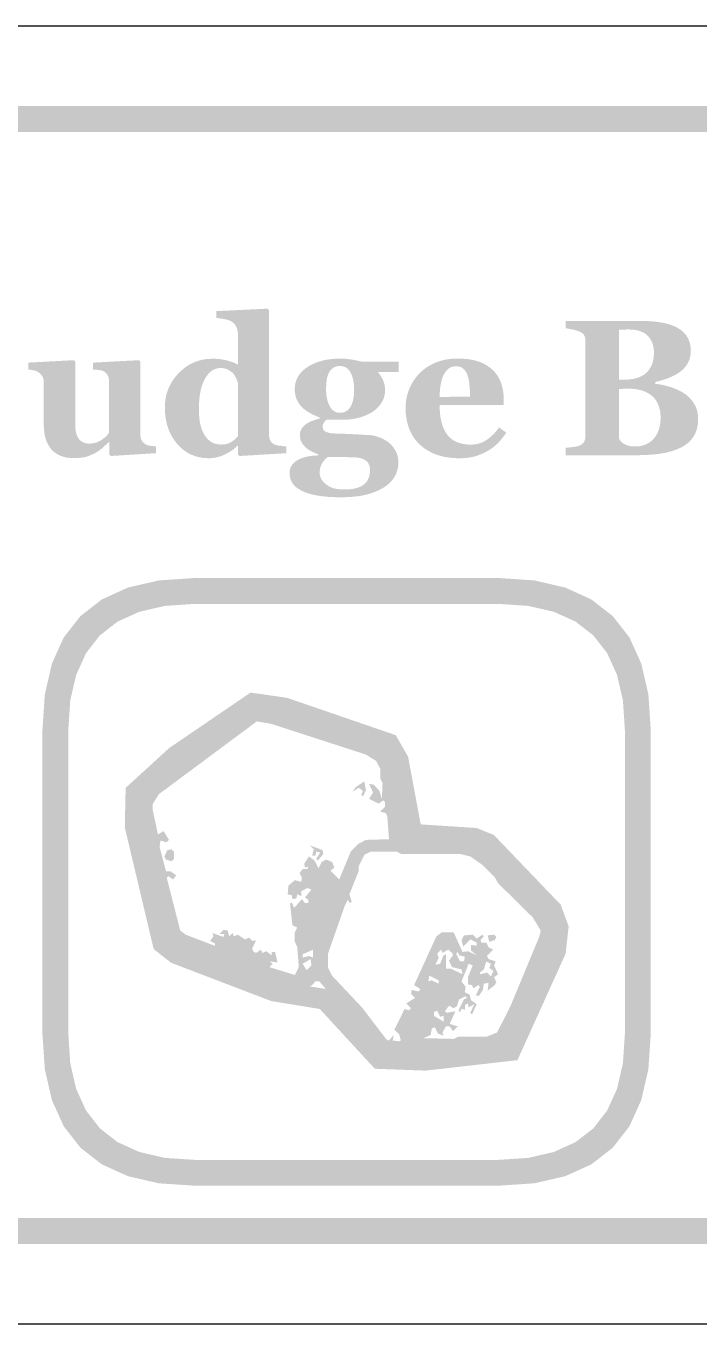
# Model space of a CAD drawing. Header units: millimetres. Extents: x 6 to 294, y 109 to 451.
# Drawn here: x 237.05 to 247.45, y 340.86 to 360.94 of the extents above; entities that cross this region are included whole.
import ezdxf

# ---------------------------------------------------------------- set-up
doc = ezdxf.new("R2010")
doc.units = ezdxf.units.MM
doc.layers.add('CUT', color=1, linetype='Continuous')
doc.layers.add('RASTER', color=7, linetype='Continuous')

msp = doc.modelspace()

# ---------------------------------------------------------------- hatches: boundary and pattern name
at = {"layer": 'RASTER'}
h = msp.add_hatch(color=7, dxfattribs=at)
h.paths.add_polyline_path([(211.2, 357.501), (211.234, 358.016), (211.337, 358.463), (211.509, 358.841), (211.75, 359.151), (212.059, 359.391), (212.438, 359.563), (212.884, 359.666), (213.4, 359.701), (270.6, 359.701), (271.116, 359.666), (271.563, 359.563), (271.941, 359.391), (272.25, 359.151), (272.491, 358.841), (272.663, 358.463), (272.766, 358.016), (272.8, 357.501), (272.8, 344.301), (272.766, 343.785), (272.662, 343.338), (272.491, 342.96), (272.25, 342.651), (271.941, 342.41), (271.563, 342.238), (271.116, 342.135), (270.6, 342.101), (213.4, 342.101), (212.884, 342.135), (212.438, 342.238), (212.059, 342.41), (211.75, 342.651), (211.509, 342.96), (211.337, 343.338), (211.234, 343.785), (211.2, 344.301)])
h.paths.add_polyline_path([(211.6, 357.501), (211.6, 344.301), (211.628, 343.879), (211.712, 343.513), (211.853, 343.204), (212.05, 342.951), (212.303, 342.754), (212.613, 342.613), (212.978, 342.529), (213.4, 342.501), (270.6, 342.501), (271.022, 342.529), (271.388, 342.613), (271.697, 342.754), (271.95, 342.951), (272.147, 343.204), (272.287, 343.513), (272.372, 343.879), (272.4, 344.301), (272.4, 357.501), (272.372, 357.923), (272.287, 358.288), (272.147, 358.598), (271.95, 358.851), (271.697, 359.048), (271.388, 359.188), (271.022, 359.273), (270.6, 359.301), (213.4, 359.301), (212.978, 359.273), (212.613, 359.188), (212.303, 359.048), (212.05, 358.851), (211.853, 358.598), (211.712, 358.288), (211.628, 357.923), (211.6, 357.501)], flags=0)
h = msp.add_hatch(color=7, dxfattribs=at)
h.paths.add_polyline_path([(241.067, 354.332), (240.345, 354.289), (240.323, 354.31), (240.323, 354.444), (240.313, 354.447), (240.294, 354.428), (240.273, 354.41), (240.252, 354.392), (240.228, 354.375), (240.203, 354.358), (240.176, 354.342), (240.148, 354.327), (240.118, 354.312), (240.088, 354.298), (240.057, 354.286), (240.026, 354.277), (239.996, 354.268), (239.965, 354.262), (239.934, 354.258), (239.903, 354.255), (239.872, 354.254), (239.799, 354.257), (239.73, 354.268), (239.664, 354.285), (239.602, 354.309), (239.542, 354.34), (239.486, 354.378), (239.433, 354.422), (239.384, 354.474), (239.339, 354.531), (239.3, 354.592), (239.267, 354.657), (239.24, 354.726), (239.219, 354.799), (239.204, 354.876), (239.195, 354.957), (239.192, 355.042), (239.195, 355.118), (239.205, 355.191), (239.222, 355.261), (239.246, 355.329), (239.276, 355.394), (239.313, 355.456), (239.356, 355.516), (239.406, 355.572), (239.462, 355.624), (239.519, 355.669), (239.58, 355.707), (239.644, 355.738), (239.71, 355.762), (239.779, 355.78), (239.851, 355.79), (239.926, 355.793), (239.956, 355.793), (239.985, 355.792), (240.014, 355.79), (240.042, 355.787), (240.07, 355.783), (240.098, 355.778), (240.125, 355.773), (240.151, 355.766), (240.177, 355.759), (240.201, 355.752), (240.224, 355.745), (240.246, 355.737), (240.267, 355.729), (240.286, 355.72), (240.303, 355.712), (240.32, 355.703), (240.32, 356.182), (240.319, 356.195), (240.318, 356.208), (240.317, 356.221), (240.314, 356.234), (240.311, 356.247), (240.307, 356.259), (240.303, 356.271), (240.298, 356.283), (240.292, 356.295), (240.286, 356.306), (240.279, 356.316), (240.272, 356.326), (240.265, 356.335), (240.257, 356.343), (240.248, 356.351), (240.239, 356.357), (240.228, 356.365), (240.215, 356.372), (240.202, 356.379), (240.188, 356.385), (240.174, 356.391), (240.158, 356.395), (240.142, 356.4), (240.126, 356.404), (240.109, 356.407), (240.092, 356.41), (240.075, 356.413), (240.057, 356.415), (240.04, 356.418), (240.023, 356.42), (240.006, 356.422), (239.989, 356.423), (239.989, 356.53), (240.78, 356.568), (240.802, 356.545), (240.802, 354.625), (240.802, 354.611), (240.803, 354.598), (240.804, 354.585), (240.806, 354.573), (240.809, 354.562), (240.812, 354.551), (240.816, 354.541), (240.82, 354.531), (240.825, 354.522), (240.831, 354.513), (240.837, 354.504), (240.844, 354.497), (240.852, 354.489), (240.86, 354.483), (240.869, 354.476), (240.879, 354.471), (240.888, 354.467), (240.897, 354.463), (240.906, 354.46), (240.917, 354.457), (240.929, 354.454), (240.942, 354.451), (240.955, 354.449), (240.969, 354.447), (240.984, 354.446), (240.998, 354.444), (241.011, 354.443), (241.023, 354.441), (241.035, 354.44), (241.047, 354.44), (241.057, 354.439), (241.067, 354.438)])
h.paths.add_polyline_path([(240.32, 354.592), (240.32, 355.42), (240.317, 355.428), (240.314, 355.437), (240.311, 355.446), (240.308, 355.455), (240.304, 355.465), (240.3, 355.475), (240.296, 355.485), (240.291, 355.495), (240.286, 355.505), (240.281, 355.515), (240.276, 355.525), (240.269, 355.535), (240.263, 355.544), (240.256, 355.554), (240.249, 355.563), (240.241, 355.572), (240.233, 355.58), (240.225, 355.587), (240.216, 355.594), (240.206, 355.601), (240.196, 355.608), (240.186, 355.614), (240.174, 355.621), (240.162, 355.626), (240.15, 355.632), (240.137, 355.637), (240.124, 355.641), (240.11, 355.644), (240.096, 355.647), (240.082, 355.648), (240.067, 355.65), (240.052, 355.65), (240.016, 355.647), (239.982, 355.64), (239.949, 355.627), (239.918, 355.609), (239.889, 355.585), (239.862, 355.557), (239.836, 355.523), (239.812, 355.484), (239.79, 355.441), (239.771, 355.393), (239.754, 355.341), (239.741, 355.285), (239.731, 355.224), (239.724, 355.159), (239.719, 355.09), (239.718, 355.017), (239.718, 354.988), (239.719, 354.959), (239.72, 354.932), (239.722, 354.904), (239.724, 354.878), (239.727, 354.853), (239.731, 354.828), (239.735, 354.804), (239.739, 354.781), (239.745, 354.758), (239.751, 354.735), (239.758, 354.714), (239.766, 354.692), (239.774, 354.672), (239.784, 354.652), (239.794, 354.632), (239.805, 354.613), (239.817, 354.595), (239.829, 354.578), (239.842, 354.563), (239.856, 354.548), (239.871, 354.534), (239.887, 354.522), (239.903, 354.51), (239.92, 354.5), (239.938, 354.491), (239.957, 354.483), (239.977, 354.477), (239.997, 354.473), (240.018, 354.469), (240.04, 354.467), (240.063, 354.466), (240.085, 354.467), (240.106, 354.468), (240.126, 354.471), (240.145, 354.475), (240.163, 354.48), (240.18, 354.486), (240.196, 354.493), (240.211, 354.501), (240.226, 354.51), (240.24, 354.519), (240.254, 354.53), (240.268, 354.541), (240.281, 354.553), (240.294, 354.565), (240.307, 354.578), (240.32, 354.592)], flags=0)
h = msp.add_hatch(color=7, dxfattribs=at)
h.paths.add_polyline_path([(247.221, 355.254), (247.244, 355.238), (247.265, 355.22), (247.286, 355.201), (247.306, 355.182), (247.324, 355.161), (247.342, 355.139), (247.358, 355.116), (247.373, 355.093), (247.387, 355.068), (247.399, 355.042), (247.409, 355.015), (247.417, 354.987), (247.423, 354.957), (247.428, 354.927), (247.431, 354.896), (247.432, 354.863), (247.431, 354.825), (247.427, 354.787), (247.422, 354.752), (247.415, 354.717), (247.406, 354.685), (247.394, 354.654), (247.381, 354.624), (247.365, 354.596), (247.347, 354.569), (247.328, 354.544), (247.307, 354.521), (247.284, 354.498), (247.259, 354.478), (247.232, 354.458), (247.204, 354.44), (247.174, 354.424), (247.14, 354.408), (247.105, 354.393), (247.069, 354.379), (247.032, 354.366), (246.993, 354.355), (246.953, 354.345), (246.912, 354.336), (246.87, 354.329), (246.826, 354.322), (246.78, 354.316), (246.732, 354.312), (246.683, 354.308), (246.631, 354.305), (246.577, 354.303), (246.522, 354.301), (246.465, 354.301), (245.385, 354.301), (245.385, 354.415), (245.397, 354.416), (245.409, 354.418), (245.423, 354.419), (245.437, 354.421), (245.451, 354.422), (245.467, 354.424), (245.483, 354.426), (245.5, 354.428), (245.516, 354.43), (245.531, 354.433), (245.545, 354.435), (245.558, 354.438), (245.57, 354.44), (245.58, 354.443), (245.589, 354.446), (245.596, 354.449), (245.609, 354.454), (245.621, 354.461), (245.632, 354.467), (245.642, 354.474), (245.65, 354.482), (245.658, 354.49), (245.665, 354.498), (245.67, 354.507), (245.675, 354.516), (245.679, 354.526), (245.682, 354.537), (245.685, 354.548), (245.687, 354.56), (245.689, 354.572), (245.69, 354.586), (245.69, 354.6), (245.69, 356.064), (245.69, 356.077), (245.689, 356.09), (245.688, 356.102), (245.686, 356.113), (245.684, 356.124), (245.681, 356.134), (245.678, 356.143), (245.674, 356.152), (245.669, 356.161), (245.663, 356.169), (245.655, 356.177), (245.646, 356.185), (245.636, 356.193), (245.624, 356.2), (245.611, 356.207), (245.596, 356.214), (245.585, 356.219), (245.573, 356.223), (245.56, 356.227), (245.547, 356.231), (245.534, 356.235), (245.52, 356.239), (245.506, 356.242), (245.491, 356.245), (245.476, 356.248), (245.462, 356.251), (245.448, 356.254), (245.434, 356.257), (245.421, 356.259), (245.409, 356.261), (245.397, 356.263), (245.385, 356.265), (245.385, 356.379), (246.515, 356.379), (246.618, 356.378), (246.713, 356.372), (246.801, 356.363), (246.882, 356.35), (246.955, 356.334), (247.021, 356.313), (247.079, 356.29), (247.13, 356.262), (247.174, 356.231), (247.213, 356.197), (247.245, 356.159), (247.272, 356.117), (247.292, 356.072), (247.307, 356.024), (247.316, 355.972), (247.319, 355.917), (247.318, 355.891), (247.316, 355.865), (247.313, 355.841), (247.308, 355.817), (247.302, 355.795), (247.295, 355.773), (247.286, 355.752), (247.276, 355.731), (247.265, 355.712), (247.253, 355.693), (247.239, 355.674), (247.225, 355.657), (247.209, 355.64), (247.192, 355.623), (247.174, 355.608), (247.155, 355.593), (247.136, 355.579), (247.117, 355.567), (247.097, 355.554), (247.076, 355.542), (247.054, 355.531), (247.031, 355.52), (247.008, 355.509), (246.983, 355.499), (246.958, 355.489), (246.933, 355.48), (246.907, 355.471), (246.88, 355.463), (246.853, 355.455), (246.826, 355.447), (246.798, 355.44), (246.77, 355.433), (246.77, 355.405), (246.798, 355.402), (246.827, 355.398), (246.856, 355.393), (246.886, 355.387), (246.916, 355.38), (246.946, 355.372), (246.976, 355.364), (247.007, 355.355), (247.037, 355.345), (247.066, 355.334), (247.095, 355.322), (247.122, 355.31), (247.148, 355.297), (247.173, 355.284), (247.197, 355.269), (247.221, 355.254)])
h.paths.add_polyline_path([(246.749, 355.88), (246.748, 355.922), (246.743, 355.962), (246.735, 355.999), (246.725, 356.034), (246.711, 356.066), (246.694, 356.096), (246.674, 356.124), (246.652, 356.149), (246.626, 356.172), (246.597, 356.192), (246.565, 356.208), (246.53, 356.222), (246.492, 356.233), (246.451, 356.24), (246.407, 356.245), (246.359, 356.246), (246.352, 356.246), (246.344, 356.246), (246.336, 356.246), (246.327, 356.246), (246.318, 356.245), (246.308, 356.245), (246.298, 356.244), (246.287, 356.244), (246.276, 356.243), (246.265, 356.243), (246.255, 356.242), (246.245, 356.242), (246.236, 356.241), (246.227, 356.241), (246.218, 356.241), (246.21, 356.24), (246.21, 355.47), (246.286, 355.47), (246.344, 355.471), (246.397, 355.477), (246.447, 355.485), (246.492, 355.497), (246.534, 355.513), (246.572, 355.532), (246.606, 355.554), (246.636, 355.58), (246.663, 355.609), (246.686, 355.641), (246.705, 355.674), (246.721, 355.711), (246.733, 355.749), (246.742, 355.79), (246.747, 355.834), (246.749, 355.88)], flags=0)
h.paths.add_polyline_path([(246.852, 354.882), (246.85, 354.935), (246.844, 354.984), (246.833, 355.031), (246.819, 355.074), (246.801, 355.114), (246.779, 355.151), (246.753, 355.184), (246.723, 355.215), (246.689, 355.242), (246.651, 355.265), (246.61, 355.285), (246.566, 355.302), (246.517, 355.314), (246.466, 355.323), (246.411, 355.329), (246.352, 355.331), (246.345, 355.331), (246.337, 355.33), (246.329, 355.33), (246.32, 355.33), (246.31, 355.33), (246.3, 355.329), (246.289, 355.329), (246.278, 355.328), (246.267, 355.328), (246.257, 355.327), (246.247, 355.327), (246.238, 355.326), (246.23, 355.326), (246.222, 355.325), (246.216, 355.325), (246.21, 355.325), (246.21, 354.564), (246.214, 354.551), (246.22, 354.538), (246.228, 354.526), (246.237, 354.514), (246.248, 354.503), (246.261, 354.493), (246.276, 354.483), (246.292, 354.473), (246.31, 354.464), (246.328, 354.457), (246.348, 354.45), (246.368, 354.445), (246.389, 354.441), (246.412, 354.438), (246.435, 354.436), (246.459, 354.436), (246.502, 354.437), (246.542, 354.443), (246.581, 354.452), (246.617, 354.465), (246.651, 354.481), (246.684, 354.501), (246.714, 354.525), (246.742, 354.553), (246.768, 354.584), (246.79, 354.617), (246.809, 354.654), (246.824, 354.694), (246.836, 354.736), (246.845, 354.782), (246.85, 354.831), (246.852, 354.882)], flags=0)
msp.add_hatch(color=7, dxfattribs=at).paths.add_polyline_path([(239.054, 354.332), (238.355, 354.289), (238.333, 354.31), (238.333, 354.501), (238.325, 354.501), (238.312, 354.49), (238.3, 354.479), (238.288, 354.468), (238.275, 354.457), (238.263, 354.446), (238.251, 354.435), (238.239, 354.424), (238.227, 354.413), (238.215, 354.402), (238.202, 354.392), (238.189, 354.382), (238.175, 354.372), (238.161, 354.362), (238.146, 354.353), (238.13, 354.343), (238.114, 354.334), (238.095, 354.325), (238.077, 354.316), (238.059, 354.308), (238.041, 354.3), (238.024, 354.293), (238.006, 354.287), (237.989, 354.281), (237.972, 354.276), (237.955, 354.271), (237.935, 354.268), (237.914, 354.264), (237.891, 354.262), (237.865, 354.26), (237.838, 354.258), (237.809, 354.257), (237.778, 354.257), (237.725, 354.259), (237.674, 354.265), (237.627, 354.276), (237.583, 354.29), (237.542, 354.309), (237.505, 354.332), (237.47, 354.359), (237.439, 354.39), (237.412, 354.425), (237.388, 354.464), (237.367, 354.506), (237.351, 354.551), (237.338, 354.6), (237.329, 354.652), (237.323, 354.708), (237.321, 354.767), (237.321, 355.426), (237.321, 355.44), (237.32, 355.453), (237.318, 355.466), (237.316, 355.478), (237.313, 355.489), (237.309, 355.5), (237.304, 355.51), (237.299, 355.519), (237.294, 355.528), (237.287, 355.536), (237.281, 355.545), (237.274, 355.553), (237.266, 355.561), (237.258, 355.568), (237.25, 355.575), (237.241, 355.583), (237.233, 355.588), (237.225, 355.593), (237.216, 355.597), (237.207, 355.601), (237.197, 355.605), (237.187, 355.608), (237.176, 355.611), (237.165, 355.614), (237.153, 355.616), (237.142, 355.618), (237.131, 355.62), (237.12, 355.622), (237.109, 355.623), (237.099, 355.625), (237.089, 355.626), (237.08, 355.626), (237.08, 355.733), (237.79, 355.771), (237.806, 355.75), (237.806, 354.775), (237.807, 354.739), (237.81, 354.705), (237.814, 354.673), (237.821, 354.644), (237.829, 354.618), (237.839, 354.594), (237.85, 354.572), (237.864, 354.553), (237.879, 354.536), (237.896, 354.521), (237.913, 354.509), (237.933, 354.499), (237.953, 354.491), (237.975, 354.485), (237.998, 354.482), (238.023, 354.481), (238.049, 354.482), (238.074, 354.484), (238.098, 354.489), (238.122, 354.495), (238.145, 354.502), (238.167, 354.511), (238.189, 354.522), (238.21, 354.535), (238.23, 354.549), (238.248, 354.563), (238.266, 354.577), (238.281, 354.591), (238.296, 354.606), (238.309, 354.621), (238.32, 354.636), (238.331, 354.651), (238.331, 355.44), (238.33, 355.453), (238.329, 355.465), (238.328, 355.476), (238.326, 355.488), (238.323, 355.499), (238.32, 355.509), (238.316, 355.52), (238.312, 355.53), (238.306, 355.539), (238.301, 355.549), (238.295, 355.557), (238.288, 355.566), (238.281, 355.574), (238.273, 355.581), (238.265, 355.588), (238.256, 355.594), (238.249, 355.598), (238.241, 355.602), (238.233, 355.606), (238.224, 355.609), (238.214, 355.612), (238.204, 355.614), (238.192, 355.616), (238.18, 355.618), (238.168, 355.619), (238.156, 355.62), (238.143, 355.622), (238.131, 355.623), (238.118, 355.624), (238.106, 355.625), (238.093, 355.626), (238.08, 355.626), (238.08, 355.733), (238.791, 355.771), (238.813, 355.75), (238.813, 354.619), (238.813, 354.606), (238.814, 354.594), (238.815, 354.582), (238.818, 354.571), (238.821, 354.561), (238.824, 354.55), (238.828, 354.541), (238.833, 354.532), (238.838, 354.523), (238.844, 354.514), (238.851, 354.506), (238.858, 354.498), (238.866, 354.491), (238.874, 354.484), (238.883, 354.477), (238.893, 354.471), (238.9, 354.466), (238.908, 354.463), (238.916, 354.459), (238.925, 354.456), (238.934, 354.453), (238.944, 354.451), (238.955, 354.448), (238.966, 354.447), (238.977, 354.445), (238.988, 354.444), (238.999, 354.442), (239.01, 354.441), (239.021, 354.44), (239.032, 354.44), (239.043, 354.439), (239.054, 354.438)])
h = msp.add_hatch(color=7, dxfattribs=at)
h.paths.add_polyline_path([(242.803, 355.59), (242.48, 355.59), (242.494, 355.574), (242.507, 355.557), (242.519, 355.54), (242.53, 355.524), (242.541, 355.506), (242.55, 355.489), (242.559, 355.471), (242.566, 355.454), (242.573, 355.436), (242.579, 355.417), (242.584, 355.399), (242.588, 355.38), (242.591, 355.362), (242.593, 355.343), (242.594, 355.324), (242.595, 355.304), (242.594, 355.279), (242.591, 355.254), (242.587, 355.23), (242.581, 355.206), (242.574, 355.183), (242.564, 355.16), (242.553, 355.137), (242.541, 355.115), (242.526, 355.093), (242.511, 355.072), (242.495, 355.053), (242.478, 355.034), (242.46, 355.017), (242.44, 355), (242.42, 354.985), (242.398, 354.97), (242.376, 354.956), (242.352, 354.943), (242.327, 354.931), (242.301, 354.919), (242.275, 354.909), (242.247, 354.899), (242.219, 354.889), (242.189, 354.881), (242.159, 354.873), (242.128, 354.867), (242.096, 354.861), (242.064, 354.857), (242.031, 354.853), (241.997, 354.851), (241.963, 354.849), (241.928, 354.849), (241.689, 354.849), (241.685, 354.845), (241.68, 354.841), (241.676, 354.837), (241.671, 354.832), (241.666, 354.826), (241.661, 354.82), (241.656, 354.814), (241.651, 354.807), (241.646, 354.8), (241.641, 354.793), (241.638, 354.786), (241.635, 354.779), (241.632, 354.772), (241.631, 354.765), (241.63, 354.759), (241.629, 354.752), (241.63, 354.736), (241.633, 354.722), (241.637, 354.709), (241.642, 354.697), (241.649, 354.687), (241.658, 354.678), (241.669, 354.669), (241.681, 354.663), (241.695, 354.657), (241.712, 354.652), (241.731, 354.647), (241.753, 354.643), (241.777, 354.64), (241.805, 354.638), (241.834, 354.636), (241.867, 354.635), (241.9, 354.634), (241.934, 354.633), (241.967, 354.632), (242.001, 354.631), (242.034, 354.629), (242.068, 354.628), (242.102, 354.626), (242.136, 354.624), (242.169, 354.622), (242.199, 354.62), (242.227, 354.619), (242.253, 354.617), (242.276, 354.616), (242.297, 354.615), (242.315, 354.615), (242.331, 354.614), (242.352, 354.613), (242.373, 354.61), (242.395, 354.607), (242.416, 354.603), (242.437, 354.599), (242.458, 354.593), (242.479, 354.587), (242.5, 354.58), (242.52, 354.572), (242.54, 354.564), (242.559, 354.555), (242.578, 354.545), (242.595, 354.535), (242.612, 354.525), (242.629, 354.513), (242.645, 354.501), (242.661, 354.488), (242.677, 354.474), (242.692, 354.459), (242.706, 354.443), (242.72, 354.426), (242.732, 354.409), (242.745, 354.39), (242.756, 354.37), (242.766, 354.35), (242.775, 354.329), (242.783, 354.307), (242.789, 354.284), (242.794, 354.261), (242.797, 354.237), (242.799, 354.212), (242.8, 354.187), (242.799, 354.159), (242.796, 354.132), (242.792, 354.105), (242.786, 354.079), (242.779, 354.053), (242.77, 354.027), (242.759, 354.002), (242.746, 353.977), (242.732, 353.953), (242.716, 353.93), (242.698, 353.907), (242.679, 353.886), (242.657, 353.865), (242.634, 353.845), (242.61, 353.825), (242.583, 353.807), (242.553, 353.789), (242.522, 353.772), (242.49, 353.756), (242.456, 353.741), (242.42, 353.727), (242.383, 353.714), (242.345, 353.702), (242.305, 353.691), (242.264, 353.682), (242.22, 353.673), (242.173, 353.666), (242.124, 353.661), (242.073, 353.656), (242.019, 353.653), (241.963, 353.651), (241.905, 353.65), (241.811, 353.652), (241.724, 353.656), (241.642, 353.664), (241.566, 353.674), (241.495, 353.687), (241.431, 353.703), (241.372, 353.722), (241.319, 353.744), (241.272, 353.769), (241.231, 353.797), (241.197, 353.828), (241.168, 353.861), (241.146, 353.898), (241.131, 353.938), (241.121, 353.98), (241.118, 354.025), (241.12, 354.054), (241.125, 354.081), (241.133, 354.106), (241.145, 354.131), (241.161, 354.154), (241.179, 354.176), (241.201, 354.197), (241.227, 354.216), (241.256, 354.233), (241.288, 354.249), (241.325, 354.262), (241.365, 354.274), (241.409, 354.283), (241.457, 354.29), (241.508, 354.295), (241.563, 354.298), (241.563, 354.315), (241.531, 354.327), (241.5, 354.34), (241.471, 354.354), (241.444, 354.368), (241.418, 354.384), (241.395, 354.4), (241.373, 354.418), (241.353, 354.436), (241.336, 354.456), (241.32, 354.476), (241.307, 354.496), (241.297, 354.518), (241.288, 354.54), (241.283, 354.563), (241.279, 354.587), (241.278, 354.611), (241.278, 354.626), (241.28, 354.641), (241.282, 354.655), (241.285, 354.668), (241.29, 354.681), (241.295, 354.693), (241.301, 354.704), (241.308, 354.715), (241.316, 354.726), (241.324, 354.736), (241.333, 354.746), (241.342, 354.755), (241.352, 354.764), (241.362, 354.773), (241.373, 354.782), (241.385, 354.79), (241.395, 354.797), (241.406, 354.803), (241.418, 354.81), (241.43, 354.816), (241.443, 354.822), (241.456, 354.827), (241.47, 354.833), (241.484, 354.838), (241.499, 354.842), (241.512, 354.847), (241.526, 354.851), (241.538, 354.855), (241.55, 354.859), (241.562, 354.863), (241.572, 354.866), (241.583, 354.869), (241.583, 354.885), (241.535, 354.904), (241.49, 354.924), (241.449, 354.945), (241.411, 354.967), (241.376, 354.989), (241.345, 355.013), (241.317, 355.038), (241.292, 355.064), (241.27, 355.091), (241.251, 355.12), (241.235, 355.15), (241.222, 355.181), (241.212, 355.214), (241.205, 355.249), (241.2, 355.284), (241.199, 355.322), (241.202, 355.374), (241.211, 355.424), (241.227, 355.471), (241.248, 355.516), (241.276, 355.557), (241.31, 355.596), (241.351, 355.632), (241.397, 355.666), (241.448, 355.696), (241.503, 355.722), (241.561, 355.745), (241.622, 355.763), (241.687, 355.777), (241.755, 355.787), (241.826, 355.793), (241.9, 355.795), (241.925, 355.795), (241.95, 355.794), (241.974, 355.793), (241.998, 355.791), (242.022, 355.788), (242.046, 355.785), (242.07, 355.782), (242.093, 355.778), (242.116, 355.774), (242.137, 355.77), (242.156, 355.766), (242.175, 355.762), (242.192, 355.758), (242.207, 355.755), (242.222, 355.751), (242.234, 355.748), (242.803, 355.748)])
h.paths.add_polyline_path([(242.116, 355.31), (242.115, 355.352), (242.112, 355.391), (242.108, 355.429), (242.102, 355.464), (242.095, 355.496), (242.085, 355.527), (242.074, 355.555), (242.062, 355.581), (242.047, 355.604), (242.031, 355.625), (242.013, 355.642), (241.993, 355.656), (241.971, 355.667), (241.947, 355.674), (241.922, 355.679), (241.895, 355.681), (241.88, 355.68), (241.867, 355.679), (241.854, 355.677), (241.841, 355.674), (241.829, 355.67), (241.817, 355.665), (241.806, 355.66), (241.795, 355.654), (241.785, 355.646), (241.775, 355.639), (241.765, 355.63), (241.756, 355.62), (241.748, 355.61), (241.74, 355.599), (241.733, 355.588), (241.726, 355.575), (241.72, 355.562), (241.715, 355.549), (241.71, 355.535), (241.705, 355.521), (241.701, 355.506), (241.698, 355.491), (241.695, 355.475), (241.692, 355.459), (241.69, 355.442), (241.689, 355.425), (241.687, 355.408), (241.686, 355.391), (241.685, 355.374), (241.684, 355.357), (241.684, 355.339), (241.684, 355.322), (241.684, 355.283), (241.687, 355.246), (241.691, 355.21), (241.698, 355.176), (241.705, 355.145), (241.715, 355.114), (241.726, 355.086), (241.739, 355.06), (241.754, 355.036), (241.77, 355.015), (241.788, 354.997), (241.807, 354.983), (241.827, 354.971), (241.849, 354.963), (241.873, 354.959), (241.897, 354.957), (241.923, 354.958), (241.947, 354.963), (241.97, 354.97), (241.991, 354.98), (242.01, 354.993), (242.028, 355.009), (242.044, 355.028), (242.059, 355.049), (242.073, 355.074), (242.084, 355.1), (242.094, 355.129), (242.102, 355.161), (242.108, 355.194), (242.112, 355.231), (242.115, 355.269), (242.116, 355.31)], flags=0)
h.paths.add_polyline_path([(242.362, 354.08), (242.361, 354.092), (242.36, 354.104), (242.358, 354.117), (242.355, 354.129), (242.351, 354.142), (242.346, 354.154), (242.341, 354.166), (242.334, 354.178), (242.326, 354.19), (242.316, 354.202), (242.303, 354.213), (242.289, 354.223), (242.272, 354.233), (242.254, 354.242), (242.233, 354.25), (242.209, 354.258), (242.195, 354.26), (242.179, 354.262), (242.16, 354.264), (242.14, 354.266), (242.117, 354.267), (242.092, 354.268), (242.065, 354.269), (242.036, 354.27), (242.004, 354.271), (241.97, 354.271), (241.933, 354.272), (241.893, 354.272), (241.85, 354.273), (241.804, 354.273), (241.755, 354.273), (241.704, 354.273), (241.692, 354.262), (241.68, 354.25), (241.668, 354.238), (241.657, 354.225), (241.647, 354.212), (241.637, 354.198), (241.627, 354.184), (241.618, 354.169), (241.61, 354.154), (241.603, 354.137), (241.597, 354.12), (241.593, 354.103), (241.589, 354.084), (241.586, 354.065), (241.585, 354.045), (241.584, 354.024), (241.584, 354.015), (241.585, 354.005), (241.587, 353.995), (241.589, 353.985), (241.592, 353.975), (241.596, 353.965), (241.6, 353.954), (241.604, 353.943), (241.61, 353.932), (241.616, 353.922), (241.623, 353.911), (241.631, 353.901), (241.639, 353.891), (241.648, 353.881), (241.658, 353.871), (241.669, 353.861), (241.682, 353.851), (241.695, 353.841), (241.709, 353.832), (241.723, 353.823), (241.738, 353.815), (241.752, 353.808), (241.768, 353.801), (241.783, 353.795), (241.8, 353.789), (241.819, 353.784), (241.84, 353.78), (241.862, 353.777), (241.887, 353.774), (241.914, 353.772), (241.943, 353.771), (241.974, 353.771), (242.019, 353.772), (242.063, 353.775), (242.103, 353.781), (242.14, 353.789), (242.175, 353.799), (242.207, 353.812), (242.236, 353.827), (242.262, 353.844), (242.286, 353.863), (242.306, 353.886), (242.323, 353.911), (242.337, 353.939), (242.348, 353.97), (242.356, 354.004), (242.36, 354.04), (242.362, 354.08)], flags=0)
h = msp.add_hatch(color=7, dxfattribs=at)
h.paths.add_polyline_path([(244.467, 354.651), (244.454, 354.63), (244.44, 354.61), (244.425, 354.59), (244.41, 354.57), (244.394, 354.55), (244.378, 354.531), (244.361, 354.512), (244.343, 354.493), (244.325, 354.475), (244.306, 354.458), (244.286, 354.441), (244.266, 354.425), (244.245, 354.409), (244.223, 354.394), (244.201, 354.38), (244.178, 354.367), (244.154, 354.353), (244.129, 354.341), (244.104, 354.329), (244.08, 354.318), (244.055, 354.308), (244.03, 354.298), (244.005, 354.29), (243.98, 354.282), (243.954, 354.276), (243.928, 354.27), (243.9, 354.265), (243.872, 354.261), (243.843, 354.258), (243.812, 354.256), (243.781, 354.254), (243.749, 354.254), (243.696, 354.255), (243.644, 354.258), (243.595, 354.263), (243.547, 354.269), (243.501, 354.278), (243.457, 354.289), (243.415, 354.301), (243.375, 354.315), (243.336, 354.331), (243.299, 354.349), (243.264, 354.368), (243.231, 354.388), (243.199, 354.409), (243.169, 354.432), (243.141, 354.456), (243.115, 354.481), (243.09, 354.508), (243.067, 354.535), (243.045, 354.564), (243.025, 354.594), (243.007, 354.626), (242.99, 354.658), (242.975, 354.692), (242.962, 354.726), (242.95, 354.762), (242.94, 354.799), (242.931, 354.836), (242.924, 354.874), (242.918, 354.912), (242.914, 354.952), (242.912, 354.992), (242.911, 355.033), (242.912, 355.07), (242.915, 355.107), (242.919, 355.144), (242.925, 355.18), (242.933, 355.215), (242.942, 355.25), (242.953, 355.285), (242.966, 355.32), (242.981, 355.353), (242.996, 355.386), (243.014, 355.418), (243.033, 355.449), (243.053, 355.479), (243.074, 355.508), (243.098, 355.536), (243.122, 355.563), (243.148, 355.589), (243.175, 355.613), (243.204, 355.636), (243.235, 355.658), (243.267, 355.678), (243.301, 355.697), (243.336, 355.715), (243.373, 355.732), (243.412, 355.747), (243.451, 355.76), (243.492, 355.771), (243.534, 355.78), (243.577, 355.787), (243.621, 355.792), (243.666, 355.795), (243.712, 355.796), (243.763, 355.796), (243.81, 355.793), (243.856, 355.789), (243.899, 355.784), (243.94, 355.777), (243.979, 355.768), (244.015, 355.758), (244.049, 355.747), (244.082, 355.734), (244.112, 355.719), (244.142, 355.704), (244.17, 355.687), (244.196, 355.669), (244.222, 355.65), (244.245, 355.63), (244.268, 355.609), (244.288, 355.588), (244.306, 355.565), (244.324, 355.542), (244.34, 355.518), (244.354, 355.493), (244.367, 355.467), (244.379, 355.44), (244.389, 355.412), (244.398, 355.383), (244.406, 355.354), (244.412, 355.325), (244.418, 355.296), (244.422, 355.266), (244.425, 355.235), (244.427, 355.205), (244.427, 355.174), (244.427, 355.079), (243.437, 355.079), (243.439, 355.006), (243.444, 354.937), (243.453, 354.874), (243.466, 354.814), (243.482, 354.759), (243.502, 354.709), (243.526, 354.663), (243.553, 354.622), (243.584, 354.585), (243.619, 354.553), (243.659, 354.526), (243.703, 354.504), (243.751, 354.487), (243.803, 354.475), (243.86, 354.467), (243.92, 354.465), (243.954, 354.466), (243.988, 354.47), (244.02, 354.475), (244.051, 354.484), (244.082, 354.494), (244.111, 354.507), (244.14, 354.523), (244.168, 354.54), (244.195, 354.56), (244.221, 354.581), (244.246, 354.603), (244.27, 354.626), (244.293, 354.65), (244.315, 354.676), (244.336, 354.703), (244.355, 354.731)])
h.paths.add_polyline_path([(243.907, 355.208), (243.907, 355.23), (243.907, 355.252), (243.906, 355.274), (243.905, 355.297), (243.904, 355.319), (243.902, 355.342), (243.9, 355.365), (243.898, 355.388), (243.896, 355.41), (243.893, 355.432), (243.89, 355.452), (243.886, 355.472), (243.882, 355.49), (243.878, 355.507), (243.873, 355.523), (243.868, 355.539), (243.861, 355.555), (243.854, 355.571), (243.846, 355.585), (243.838, 355.599), (243.829, 355.611), (243.82, 355.623), (243.81, 355.633), (243.8, 355.643), (243.788, 355.651), (243.777, 355.658), (243.764, 355.664), (243.751, 355.669), (243.737, 355.673), (243.722, 355.676), (243.707, 355.677), (243.69, 355.678), (243.663, 355.676), (243.637, 355.671), (243.612, 355.662), (243.589, 355.649), (243.567, 355.633), (243.547, 355.613), (243.528, 355.59), (243.51, 355.563), (243.494, 355.533), (243.48, 355.498), (243.468, 355.459), (243.458, 355.416), (243.45, 355.369), (243.444, 355.317), (243.439, 355.261), (243.437, 355.202)], flags=0)
h = msp.add_hatch(color=7, dxfattribs=at)
h.paths.add_polyline_path([(237.3, 350.051), (237.337, 350.602), (237.447, 351.079), (237.63, 351.483), (237.888, 351.813), (238.218, 352.07), (238.622, 352.254), (239.099, 352.364), (239.65, 352.401), (244.35, 352.401), (244.901, 352.364), (245.378, 352.254), (245.782, 352.07), (246.112, 351.813), (246.37, 351.483), (246.553, 351.079), (246.663, 350.602), (246.7, 350.051), (246.7, 345.351), (246.663, 344.8), (246.553, 344.323), (246.37, 343.919), (246.112, 343.588), (245.782, 343.331), (245.378, 343.148), (244.901, 343.038), (244.35, 343.001), (239.65, 343.001), (239.099, 343.038), (238.622, 343.148), (238.218, 343.331), (237.888, 343.588), (237.63, 343.919), (237.447, 344.323), (237.337, 344.8), (237.3, 345.351)])
h.paths.add_polyline_path([(237.7, 350.051), (237.7, 345.351), (237.73, 344.894), (237.822, 344.498), (237.974, 344.163), (238.188, 343.888), (238.462, 343.675), (238.797, 343.523), (239.193, 343.431), (239.65, 343.401), (244.35, 343.401), (244.807, 343.431), (245.203, 343.523), (245.538, 343.675), (245.813, 343.888), (246.026, 344.163), (246.178, 344.498), (246.27, 344.894), (246.3, 345.351), (246.3, 350.051), (246.27, 350.508), (246.178, 350.904), (246.026, 351.239), (245.813, 351.513), (245.538, 351.727), (245.203, 351.879), (244.807, 351.97), (244.35, 352.001), (239.65, 352.001), (239.193, 351.97), (238.797, 351.879), (238.462, 351.727), (238.187, 351.513), (237.974, 351.239), (237.822, 350.904), (237.73, 350.508), (237.7, 350.051)], flags=0)
h = msp.add_hatch(color=7, dxfattribs=at)
h.paths.add_polyline_path([(240.516, 350.629), (241.08, 350.548), (242.76, 349.97), (242.95, 349.638), (243.145, 348.59), (244.01, 348.534), (244.275, 348.427), (245.308, 347.348), (245.431, 347.014), (245.384, 346.589), (244.64, 344.943), (243.222, 344.781), (242.436, 344.81), (241.585, 345.735), (240.835, 345.857), (239.287, 346.45), (239.019, 346.661), (238.573, 348.542), (238.586, 349.155), (239.257, 349.77)])
h.paths.add_polyline_path([(240.594, 350.294), (239.456, 349.518), (238.903, 349.012), (238.894, 348.576), (239.305, 346.844), (239.447, 346.732), (240.919, 346.167), (241.746, 346.033), (242.581, 345.125), (243.209, 345.102), (244.423, 345.241), (245.071, 346.674), (245.105, 346.974), (245.03, 347.175), (244.091, 348.156), (243.938, 348.218), (242.876, 348.287), (242.645, 349.526), (242.542, 349.707), (241.005, 350.236), (240.594, 350.294)], flags=0)
h = msp.add_hatch(color=7, dxfattribs=at)
h.paths.add_polyline_path([(240.624, 350.392), (240.687, 350.403), (241.2, 350.256), (242.409, 349.853), (242.604, 349.754), (242.739, 349.486), (242.911, 348.339), (243.912, 348.314), (244.07, 348.251), (244.363, 347.995), (244.487, 347.826), (245.022, 347.298), (245.132, 347.152), (245.195, 347.031), (245.195, 346.811), (244.473, 345.151), (244.205, 345.088), (243.326, 345.052), (243.252, 345.015), (242.593, 345.015), (242.325, 345.261), (242.274, 345.356), (242.105, 345.517), (242.054, 345.613), (241.577, 346.162), (241.519, 346.162), (241.467, 346.104), (241.273, 346.005), (241.053, 346.041), (239.514, 346.628), (239.32, 346.727), (239.246, 346.8), (239.147, 347.068), (238.927, 348.167), (238.818, 348.534), (238.781, 348.937), (238.88, 349.131), (238.99, 349.241), (240.309, 350.23)])
h.paths.add_polyline_path([(240.613, 350.183), (239.1, 349.058), (239.001, 348.9), (239.001, 348.827), (239.085, 348.435), (239.173, 348.486), (239.257, 348.35), (239.221, 348.314), (239.122, 348.339), (239.111, 348.24), (239.21, 347.863), (239.283, 347.863), (239.367, 347.801), (239.32, 347.738), (239.246, 347.79), (239.221, 347.764), (239.43, 346.947), (239.514, 346.884), (239.965, 346.712), (239.965, 346.749), (239.891, 346.785), (239.943, 346.859), (239.928, 346.91), (240.1, 346.848), (240.111, 346.895), (240.038, 346.895), (240.1, 346.958), (240.163, 346.947), (240.185, 346.859), (240.236, 346.91), (240.258, 346.859), (240.32, 346.884), (240.43, 346.811), (240.492, 346.837), (240.551, 346.785), (240.602, 346.8), (240.54, 346.664), (240.566, 346.617), (240.602, 346.602), (240.676, 346.653), (240.698, 346.602), (240.76, 346.628), (240.844, 346.565), (240.844, 346.617), (240.896, 346.617), (240.932, 346.455), (240.808, 346.47), (240.859, 346.434), (240.808, 346.382), (241.2, 346.261), (241.262, 346.382), (241.236, 346.701), (241.2, 346.774), (241.2, 346.921), (241.236, 346.994), (241.163, 347.031), (241.126, 347.361), (241.152, 347.386), (241.189, 347.298), (241.31, 347.434), (241.357, 347.372), (241.409, 347.372), (241.409, 347.423), (241.357, 347.46), (241.456, 347.581), (241.394, 347.606), (241.299, 347.555), (241.299, 347.482), (241.236, 347.507), (241.225, 347.445), (241.163, 347.434), (241.152, 347.496), (241.09, 347.507), (241.101, 347.643), (241.2, 347.727), (241.299, 347.702), (241.31, 347.764), (241.273, 347.837), (241.321, 347.9), (241.394, 347.9), (241.409, 347.936), (241.357, 347.922), (241.346, 347.984), (241.42, 348.094), (241.504, 348.031), (241.566, 347.911), (241.614, 348.009), (241.687, 348.046), (241.775, 348.009), (241.812, 347.922), (241.75, 347.874), (241.885, 347.738), (242.068, 348.178), (242.178, 348.288), (242.299, 348.35), (242.655, 348.361), (242.629, 348.717), (242.604, 348.764), (242.519, 348.79), (242.593, 348.863), (242.593, 348.937), (242.567, 348.962), (242.494, 348.911), (242.347, 348.984), (242.409, 349.083), (242.347, 349.219), (242.42, 349.204), (242.508, 349.109), (242.545, 348.984), (242.556, 349.23), (242.519, 349.303), (242.519, 349.45), (242.457, 349.571), (242.299, 349.67), (240.833, 350.146)], flags=0)
h.paths.add_polyline_path([(242.274, 349.256), (242.299, 349.12), (242.252, 349.021), (242.226, 349.047), (242.252, 349.109), (242.189, 349.157), (242.09, 349.094), (242.142, 349.168)], flags=0)
h.paths.add_polyline_path([(241.431, 348.266), (241.629, 348.193), (241.64, 348.13), (241.555, 348.031), (241.53, 348.057), (241.592, 348.156), (241.53, 348.167), (241.519, 348.105), (241.467, 348.105), (241.493, 348.204)], flags=0)
h.paths.add_polyline_path([(239.232, 348.193), (239.294, 348.204), (239.331, 348.167), (239.331, 348.057), (239.294, 348.02), (239.21, 348.046), (239.184, 348.094)], flags=0)
h.paths.add_polyline_path([(242.373, 348.167), (242.274, 348.119), (242.189, 347.947), (242.189, 347.874), (242.043, 347.507), (242.079, 347.397), (242.054, 347.372), (242.017, 347.423), (241.969, 347.324), (241.713, 346.591), (241.713, 346.371), (241.775, 346.25), (242.237, 345.759), (242.618, 345.261), (242.655, 345.246), (242.728, 345.334), (242.713, 345.246), (242.812, 345.235), (242.838, 345.246), (242.812, 345.345), (242.739, 345.418), (242.897, 345.737), (242.959, 345.711), (242.996, 345.748), (242.922, 345.821), (243.058, 345.906), (242.996, 345.968), (243.007, 346.03), (243.106, 346.005), (243.142, 346.041), (243.043, 346.104), (243.388, 346.859), (243.472, 346.921), (243.655, 346.921), (243.791, 346.617), (243.875, 346.628), (244.011, 346.565), (243.923, 346.639), (243.923, 346.727), (244.011, 346.712), (244.011, 346.763), (243.912, 346.811), (243.802, 346.701), (243.776, 346.8), (243.813, 346.873), (243.949, 346.884), (244.011, 346.822), (244.095, 346.884), (244.121, 346.859), (244.07, 346.8), (244.084, 346.763), (244.157, 346.763), (244.194, 346.69), (244.267, 346.653), (244.168, 346.554), (244.194, 346.507), (244.304, 346.47), (244.278, 346.408), (244.341, 346.272), (244.278, 346.225), (244.315, 346.151), (244.289, 346.104), (244.179, 346.016), (244.194, 346.14), (244.121, 346.126), (244.106, 346.03), (244.048, 345.942), (243.996, 345.942), (244.059, 346.078), (244.033, 346.104), (243.96, 346.052), (243.938, 346.104), (243.875, 346.115), (243.875, 346.225), (243.949, 346.408), (243.886, 346.434), (243.776, 346.162), (243.839, 346.078), (243.828, 345.994), (243.901, 345.957), (243.923, 345.869), (244.011, 345.81), (243.938, 345.649), (243.912, 345.675), (243.974, 345.81), (243.886, 345.759), (243.875, 345.821), (243.828, 345.796), (243.828, 345.722), (243.776, 345.737), (243.754, 345.686), (243.729, 345.711), (243.813, 345.884), (243.864, 345.906), (243.839, 345.931), (243.74, 345.884), (243.703, 345.774), (243.655, 345.748), (243.582, 345.785), (243.52, 345.7), (243.545, 345.675), (243.681, 345.7), (243.593, 345.503), (243.718, 345.466), (243.644, 345.393), (243.593, 345.466), (243.534, 345.466), (243.483, 345.371), (243.498, 345.319), (243.41, 345.356), (243.362, 345.455), (243.315, 345.429), (243.3, 345.334), (243.19, 345.283), (243.655, 345.272), (243.729, 345.308), (244.168, 345.308), (244.326, 345.371), (244.535, 345.785), (244.975, 346.848), (245, 346.947), (244.876, 347.152), (244.341, 347.68), (244.289, 347.775), (244.106, 347.958), (243.912, 348.094), (243.765, 348.13), (242.849, 348.13), (242.776, 348.167)], flags=0)
h.paths.add_polyline_path([(244.179, 346.873), (244.278, 346.884), (244.315, 346.848), (244.289, 346.8), (244.205, 346.774)], flags=0)
h.paths.add_polyline_path([(241.482, 346.653), (241.321, 346.58), (241.321, 346.529), (241.42, 346.554), (241.482, 346.529)], flags=0)
h.paths.add_polyline_path([(243.461, 346.653), (243.399, 346.591), (243.424, 346.529), (243.373, 346.419), (243.446, 346.434), (243.498, 346.565), (243.534, 346.58), (243.534, 346.36), (243.608, 346.36), (243.791, 346.272), (243.776, 346.346), (243.63, 346.382), (243.582, 346.481), (243.644, 346.565), (243.63, 346.602), (243.571, 346.653), (243.483, 346.602)], flags=0)
h.paths.add_polyline_path([(243.718, 346.617), (243.692, 346.591), (243.754, 346.47), (243.813, 346.47), (243.828, 346.543), (243.74, 346.565)], flags=0)
h.paths.add_polyline_path([(241.445, 346.507), (241.321, 346.434), (241.383, 346.335), (241.456, 346.408)], flags=0)
h.paths.add_polyline_path([(244.157, 346.47), (244.121, 346.346), (244.059, 346.298), (244.07, 346.272), (244.168, 346.298), (244.231, 346.236), (244.267, 346.324), (244.205, 346.371), (244.231, 346.434)], flags=0)
h.paths.add_polyline_path([(243.278, 346.25), (243.263, 346.162), (243.315, 346.177), (243.424, 346.126), (243.424, 346.177)], flags=0)
h.paths.add_polyline_path([(243.399, 345.711), (243.351, 345.686), (243.351, 345.627), (243.498, 345.539), (243.498, 345.627), (243.446, 345.613)], flags=0)

# ---------------------------------------------------------------- linework, layer by layer
at = {"layer": 'CUT'}
for points in [[(212.999, 360.941), (271.001, 360.941)], [(271.001, 340.861), (212.999, 340.861)]]:
    msp.add_lwpolyline(points, dxfattribs=at)

doc.saveas('drawing.dxf')
